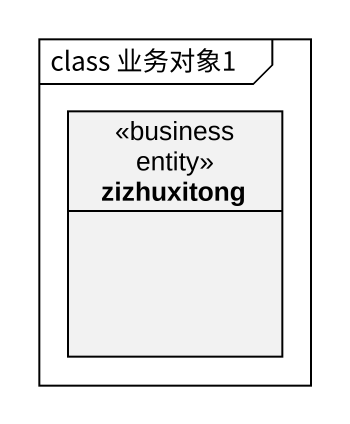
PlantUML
@startuml
mainframe class 业务对象1
hide circle
hide empty members
class zizhuxitong <<business entity>>
@enduml
